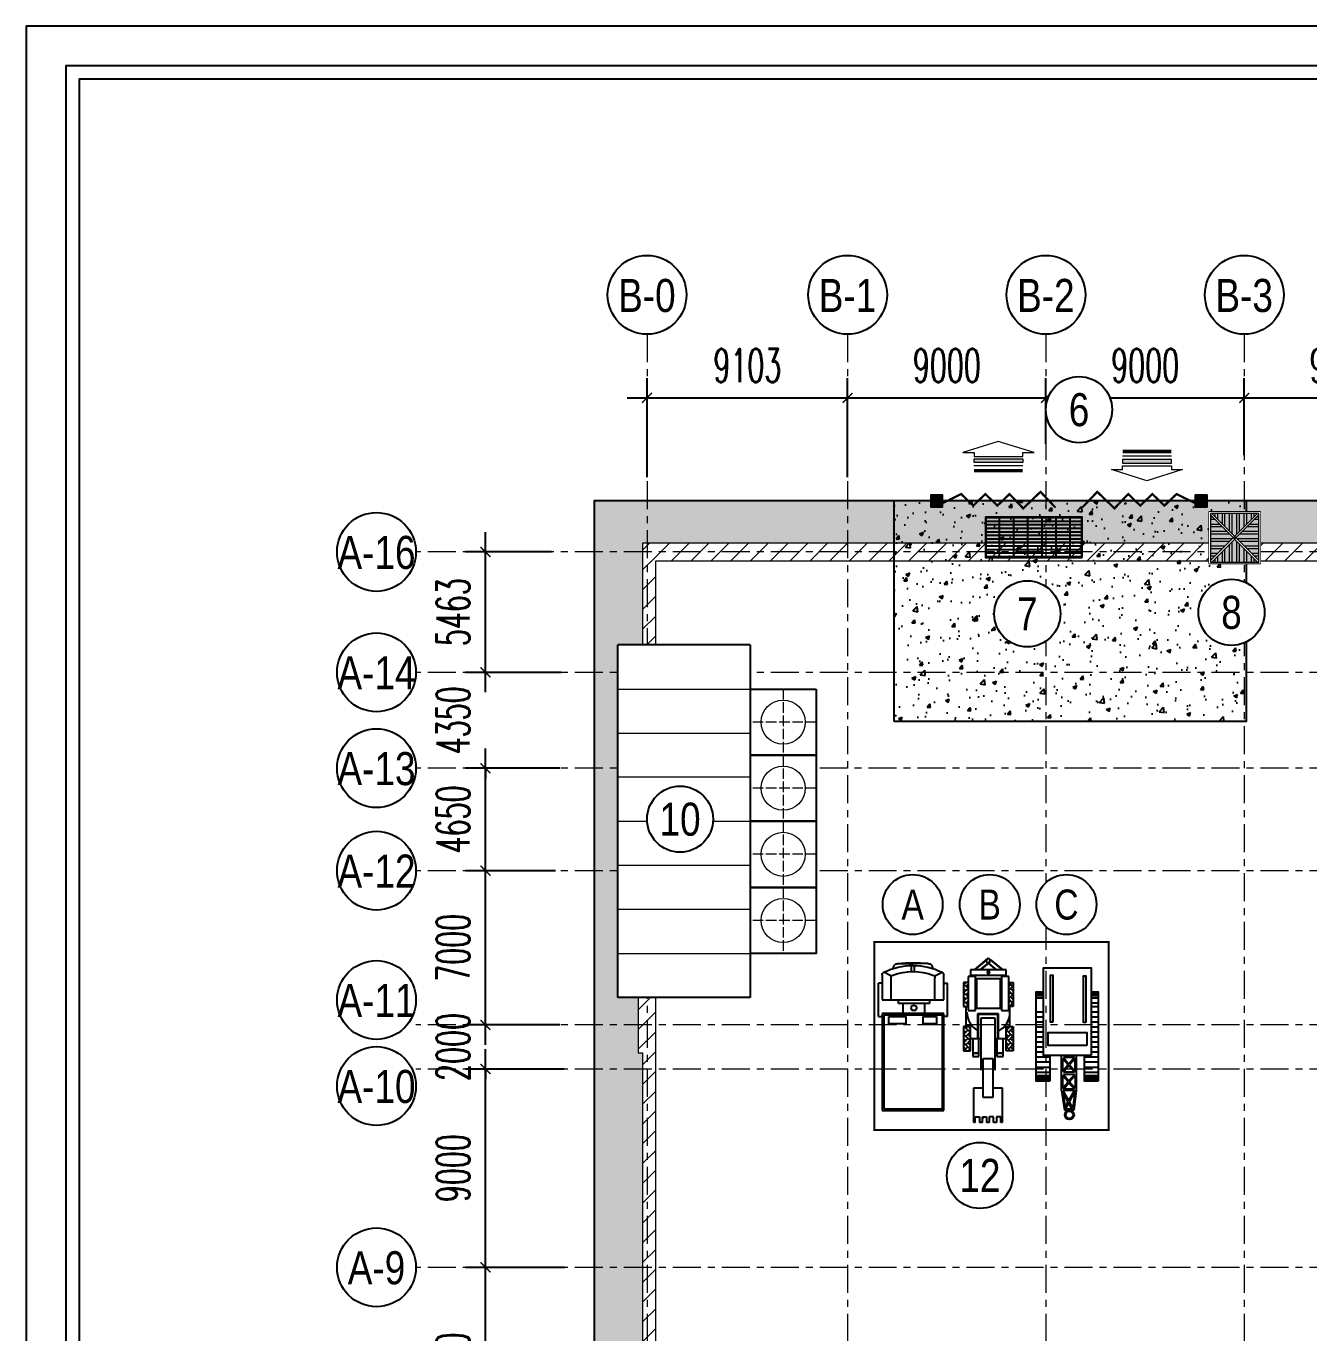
# Model space of a CAD drawing. Header units: millimetres. Extents: x -376071 to 28028791, y -269234 to 29325.
# Drawn here: x -376071 to -317862, y -29973 to 29325 of the extents above; entities that cross this region are included whole.
import ezdxf
from ezdxf.enums import TextEntityAlignment as Align

# ---------------------------------------------------------------- set-up
doc = ezdxf.new("R2010")
doc.units = ezdxf.units.MM
doc.header["$LTSCALE"] = 100
doc.set_wipeout_variables(frame=1)
for name, pattern in [('ACAD_ISO04W100', [30, 24, -3, 0, -3]), ('AUR_Grid Line', [22.225, 12.7, -3.175, 3.175, -3.175]), ('AUR_Hidden', [3.75, 2.5, -1.25]), ('HIDDEN', [0.375, 0.25, -0.125])]:
    doc.linetypes.add(name, pattern=pattern)
doc.layers.add('0 T KY HIEU', color=255, linetype='Continuous', lineweight=9)
doc.layers.add('01. TEXT NOI DUNG', color=7, linetype='Continuous')
doc.styles.add('Arial 0.8', font='arial_0.ttf', dxfattribs={"width": 0.8, "height": 250})
doc.styles.add('DIM', font='vnsimli.shx', dxfattribs={"width": 0.6})
doc.linetypes.add('FENCELINE2', pattern='A,0.25,-0.1,[132,ltypeshp.shx,S=0.1,R=0,X=-0.1,Y=0],-0.1,1', length=1.45)
doc.dimstyles.new('1-100 (x6)', dxfattribs={"dimscale": 600, "dimtxt": 2.5, "dimasz": 0.75, "dimexe": 1.5, "dimexo": 1, "dimgap": 1.2, "dimtad": 1, "dimtoh": 1, "dimdec": 0, "dimzin": 0, "dimdsep": 46, "dimtxsty": 'DIM', "dimblk": 'ARCHTICK', "dimcen": 0.09, "dimdle": 1.5, "dimclrd": 8, "dimclre": 8, "dimclrt": 7, "dimadec": 0, "dimazin": 0, "dimtfac": 1, "dimtdec": 0, "dimtix": 1, "dimtofl": 0, "dimtmove": 0, "dimatfit": 3, "dimfxl": 6, "dimfxlon": 1, "dimtolj": 1, "dimtzin": 0, "dimarcsym": 0})
pattern_1 = [(45, (156703.3, 86475), (-449.0128, 449.0128), [])]
pattern_2 = [(90, (0, 0), (-375, 6e-14), []), (90, (-132.6, 132.6), (-375, 6e-14), [])]
pattern_3 = [(90, (0, 0), (-375, 6e-14), []), (90, (-132.6, 132.6), (-375, 6e-14), [])]
pattern_4 = [(0, (0, 0), (1e-13, 375), []), (0, (132.6, 132.6), (1e-13, 375), [])]

# ---------------------------------------------------------------- blocks, each defined once
blk = doc.blocks.new('_ArchTick')
at = {"color": 0, "linetype": 'ByBlock', "const_width": 0.15}
blk.add_lwpolyline([(-0.5, -0.5), (0.5, 0.5)], dxfattribs=at)
blk = doc.blocks.new('*D104')
at = {"color": 8, "lineweight": -2, "transparency": 16777216}
for p, q in [((-7332, 49575), (-7332, 60375)), ((-3732, 59475), (-8232, 59475)), ((-3732, 50475), (-8232, 50475))]:
    blk.add_line(p, q, dxfattribs=at)
at = {"layer": 'Defpoints', "color": 0, "lineweight": 0, "transparency": 16777216}
for p in [(-7332, 59475), (-3012, 59475), (-2910, 50475)]:
    blk.add_point(p, dxfattribs=at)
at = {"color": 8, "lineweight": -2, "transparency": 16777216, "xscale": 450, "yscale": 450, "zscale": 450}
for p, rotation in [((-7332, 59475), 90), ((-7332, 50475), 270)]:
    blk.add_blockref('_ArchTick', p, dxfattribs=dict(at, rotation=rotation))
at = {"color": 7, "transparency": 16777216, "insert": (-8802, 54975), "char_height": 1500, "attachment_point": 5, "rotation": 90, "style": 'DIM'}
blk.add_mtext('\\A1;9000', dxfattribs=at)
blk = doc.blocks.new('*D105')
at = {"color": 8, "lineweight": -2, "transparency": 16777216}
for p, q in [((-7332, 58575), (-7332, 69375)), ((-3765, 68475), (-8232, 68475)), ((-3732, 59475), (-8232, 59475))]:
    blk.add_line(p, q, dxfattribs=at)
at = {"layer": 'Defpoints', "color": 0, "lineweight": 0, "transparency": 16777216}
for p in [(-7332, 68475), (-3165, 68475), (-3012, 59475)]:
    blk.add_point(p, dxfattribs=at)
at = {"color": 8, "lineweight": -2, "transparency": 16777216, "xscale": 450, "yscale": 450, "zscale": 450}
for p, rotation in [((-7332, 68475), 90), ((-7332, 59475), 270)]:
    blk.add_blockref('_ArchTick', p, dxfattribs=dict(at, rotation=rotation))
at = {"color": 7, "transparency": 16777216, "insert": (-8802, 63975), "char_height": 1500, "attachment_point": 5, "rotation": 90, "style": 'DIM'}
blk.add_mtext('\\A1;9000', dxfattribs=at)
blk = doc.blocks.new('*D106')
at = {"color": 8, "lineweight": -2, "transparency": 16777216}
for p, q in [((-7332, 70475), (-7332, 70925)), ((-3956, 70475), (-8232, 70475)), ((-3765, 68475), (-8232, 68475)), ((-7332, 68475), (-7332, 68025))]:
    blk.add_line(p, q, dxfattribs=at)
at = {"layer": 'Defpoints', "color": 0, "lineweight": 0, "transparency": 16777216}
for p in [(-7332, 70475), (-3356, 70475), (-3165, 68475)]:
    blk.add_point(p, dxfattribs=at)
at = {"color": 8, "lineweight": -2, "transparency": 16777216, "xscale": 450, "yscale": 450, "zscale": 450}
for p, rotation in [((-7332, 70475), 270), ((-7332, 68475), 90)]:
    blk.add_blockref('_ArchTick', p, dxfattribs=dict(at, rotation=rotation))
at = {"color": 7, "transparency": 16777216, "insert": (-8802, 69475), "char_height": 1500, "attachment_point": 5, "rotation": 90, "style": 'DIM'}
blk.add_mtext('\\A1;2000', dxfattribs=at)
blk = doc.blocks.new('*D107')
at = {"color": 8, "lineweight": -2, "transparency": 16777216}
for p, q in [((-7332, 69575), (-7332, 78375)), ((-4146, 77475), (-8232, 77475)), ((-3956, 70475), (-8232, 70475))]:
    blk.add_line(p, q, dxfattribs=at)
at = {"layer": 'Defpoints', "color": 0, "lineweight": 0, "transparency": 16777216}
for p in [(-7332, 77475), (-3546, 77475), (-3356, 70475)]:
    blk.add_point(p, dxfattribs=at)
at = {"color": 8, "lineweight": -2, "transparency": 16777216, "xscale": 450, "yscale": 450, "zscale": 450}
for p, rotation in [((-7332, 77475), 90), ((-7332, 70475), 270)]:
    blk.add_blockref('_ArchTick', p, dxfattribs=dict(at, rotation=rotation))
at = {"color": 7, "transparency": 16777216, "insert": (-8802, 73975), "char_height": 1500, "attachment_point": 5, "rotation": 90, "style": 'DIM'}
blk.add_mtext('\\A1;7000', dxfattribs=at)
blk = doc.blocks.new('*D108')
at = {"color": 8, "lineweight": -2, "transparency": 16777216}
for p, q in [((-7332, 76575), (-7332, 83025)), ((-3954, 82125), (-8232, 82125)), ((-4146, 77475), (-8232, 77475))]:
    blk.add_line(p, q, dxfattribs=at)
at = {"layer": 'Defpoints', "color": 0, "lineweight": 0, "transparency": 16777216}
for p in [(-7332, 82125), (-3354, 82125), (-3546, 77475)]:
    blk.add_point(p, dxfattribs=at)
at = {"color": 8, "lineweight": -2, "transparency": 16777216, "xscale": 450, "yscale": 450, "zscale": 450}
for p, rotation in [((-7332, 82125), 90), ((-7332, 77475), 270)]:
    blk.add_blockref('_ArchTick', p, dxfattribs=dict(at, rotation=rotation))
at = {"color": 7, "transparency": 16777216, "insert": (-8802, 79800), "char_height": 1500, "attachment_point": 5, "rotation": 90, "style": 'DIM'}
blk.add_mtext('\\A1;4650', dxfattribs=at)
blk = doc.blocks.new('*D109')
at = {"color": 8, "lineweight": -2, "transparency": 16777216}
for p, q in [((-7331, 86475), (-7331, 86925)), ((-3891, 86475), (-8231, 86475)), ((-3954, 82125), (-8231, 82125)), ((-7331, 82125), (-7331, 81675))]:
    blk.add_line(p, q, dxfattribs=at)
at = {"layer": 'Defpoints', "color": 0, "lineweight": 0, "transparency": 16777216}
for p in [(-7331, 86475), (-3291, 86475), (-3354, 82125)]:
    blk.add_point(p, dxfattribs=at)
at = {"color": 8, "lineweight": -2, "transparency": 16777216, "xscale": 450, "yscale": 450, "zscale": 450}
for p, rotation in [((-7331, 86475), 270), ((-7331, 82125), 90)]:
    blk.add_blockref('_ArchTick', p, dxfattribs=dict(at, rotation=rotation))
at = {"color": 7, "transparency": 16777216, "insert": (-8801, 84300), "char_height": 1500, "attachment_point": 5, "rotation": 90, "style": 'DIM'}
blk.add_mtext('\\A1;4350', dxfattribs=at)
blk = doc.blocks.new('*D110')
at = {"color": 8, "lineweight": -2, "transparency": 16777216}
for p, q in [((-7332, 85575), (-7332, 92838)), ((-4336, 91938), (-8232, 91938)), ((-3891, 86475), (-8232, 86475))]:
    blk.add_line(p, q, dxfattribs=at)
at = {"layer": 'Defpoints', "color": 0, "lineweight": 0, "transparency": 16777216}
for p in [(-7332, 91938), (-3736, 91938), (-3291, 86475)]:
    blk.add_point(p, dxfattribs=at)
at = {"color": 8, "lineweight": -2, "transparency": 16777216, "xscale": 450, "yscale": 450, "zscale": 450}
for p, rotation in [((-7332, 91938), 90), ((-7332, 86475), 270)]:
    blk.add_blockref('_ArchTick', p, dxfattribs=dict(at, rotation=rotation))
at = {"color": 7, "transparency": 16777216, "insert": (-8802, 89206), "char_height": 1500, "attachment_point": 5, "rotation": 90, "style": 'DIM'}
blk.add_mtext('\\A1;5463', dxfattribs=at)
blk = doc.blocks.new('*D111')
at = {"color": 8, "lineweight": -2, "transparency": 16777216}
for p, q in [((0, 95330), (0, 99830)), ((9103, 95330), (9103, 99830)), ((-900, 98930), (10003, 98930))]:
    blk.add_line(p, q, dxfattribs=at)
at = {"layer": 'Defpoints', "color": 0, "lineweight": 0, "transparency": 16777216}
for p in [(9103, 98930), (0, 93113), (9103, 93113)]:
    blk.add_point(p, dxfattribs=at)
at = {"color": 8, "lineweight": -2, "transparency": 16777216, "xscale": 450, "yscale": 450, "zscale": 450, "rotation": 180}
blk.add_blockref('_ArchTick', (0, 98930), dxfattribs=at)
at = {"color": 8, "lineweight": -2, "transparency": 16777216, "xscale": 450, "yscale": 450, "zscale": 450}
blk.add_blockref('_ArchTick', (9103, 98930), dxfattribs=at)
at = {"color": 7, "transparency": 16777216, "insert": (4552, 100400), "char_height": 1500, "attachment_point": 5, "style": 'DIM'}
blk.add_mtext('\\A1;9103', dxfattribs=at)
blk = doc.blocks.new('*D112')
at = {"color": 8, "lineweight": -2, "transparency": 16777216}
for p, q in [((9103, 95330), (9103, 99830)), ((18103, 96846), (18103, 99830)), ((8203, 98930), (19003, 98930))]:
    blk.add_line(p, q, dxfattribs=at)
at = {"layer": 'Defpoints', "color": 0, "lineweight": 0, "transparency": 16777216}
for p in [(18103, 98930), (18103, 96246), (9103, 93113)]:
    blk.add_point(p, dxfattribs=at)
at = {"color": 8, "lineweight": -2, "transparency": 16777216, "xscale": 450, "yscale": 450, "zscale": 450, "rotation": 180}
blk.add_blockref('_ArchTick', (9103, 98930), dxfattribs=at)
at = {"color": 8, "lineweight": -2, "transparency": 16777216, "xscale": 450, "yscale": 450, "zscale": 450}
blk.add_blockref('_ArchTick', (18103, 98930), dxfattribs=at)
at = {"color": 7, "transparency": 16777216, "insert": (13603, 100400), "char_height": 1500, "attachment_point": 5, "style": 'DIM'}
blk.add_mtext('\\A1;9000', dxfattribs=at)
blk = doc.blocks.new('*D113')
at = {"color": 8, "lineweight": -2, "transparency": 16777216}
for p, q in [((18103, 96846), (18103, 99830)), ((27103, 96328), (27103, 99830)), ((17203, 98930), (28003, 98930))]:
    blk.add_line(p, q, dxfattribs=at)
at = {"layer": 'Defpoints', "color": 0, "lineweight": 0, "transparency": 16777216}
for p in [(27103, 98930), (18103, 96246), (27103, 95728)]:
    blk.add_point(p, dxfattribs=at)
at = {"color": 8, "lineweight": -2, "transparency": 16777216, "xscale": 450, "yscale": 450, "zscale": 450, "rotation": 180}
blk.add_blockref('_ArchTick', (18103, 98930), dxfattribs=at)
at = {"color": 8, "lineweight": -2, "transparency": 16777216, "xscale": 450, "yscale": 450, "zscale": 450}
blk.add_blockref('_ArchTick', (27103, 98930), dxfattribs=at)
at = {"color": 7, "transparency": 16777216, "insert": (22603, 100400), "char_height": 1500, "attachment_point": 5, "style": 'DIM'}
blk.add_mtext('\\A1;9000', dxfattribs=at)
blk = doc.blocks.new('*D114')
at = {"color": 8, "lineweight": -2, "transparency": 16777216}
for p, q in [((27103, 96328), (27103, 99830)), ((36103, 96328), (36103, 99830)), ((26203, 98930), (37003, 98930))]:
    blk.add_line(p, q, dxfattribs=at)
at = {"layer": 'Defpoints', "color": 0, "lineweight": 0, "transparency": 16777216}
for p in [(36103, 98930), (27103, 95728), (36103, 95728)]:
    blk.add_point(p, dxfattribs=at)
at = {"color": 8, "lineweight": -2, "transparency": 16777216, "xscale": 450, "yscale": 450, "zscale": 450, "rotation": 180}
blk.add_blockref('_ArchTick', (27103, 98930), dxfattribs=at)
at = {"color": 8, "lineweight": -2, "transparency": 16777216, "xscale": 450, "yscale": 450, "zscale": 450}
blk.add_blockref('_ArchTick', (36103, 98930), dxfattribs=at)
at = {"color": 7, "transparency": 16777216, "insert": (31603, 100400), "char_height": 1500, "attachment_point": 5, "style": 'DIM'}
blk.add_mtext('\\A1;9000', dxfattribs=at)
blk = doc.blocks.new('MB TV')
at = {"lineweight": 0}
h = blk.add_hatch(dxfattribs=at)
h.set_pattern_fill('ANSI31', color=8, scale=200, style=0)
h.set_pattern_definition(pattern_1)
h.paths.add_polyline_path([(400, 86013), (400, 92334), (-200, 92334), (-200, 86013)], flags=0)
h = blk.add_hatch(dxfattribs=at)
h.set_pattern_fill('ANSI31', color=8, scale=200, style=0)
h.set_pattern_definition(pattern_1)
h.paths.add_polyline_path([(22140, 91534), (36702, 91534), (36702, 92334), (400, 92334), (400, 91534), (13500, 91534)], flags=0)
h = blk.add_hatch(dxfattribs=at)
h.set_pattern_fill('ANSI31', color=8, scale=200, style=0)
h.set_pattern_definition(pattern_1)
h.paths.add_polyline_path([(-400, 69213), (400, 69213), (400, 86013), (-400, 86013), (-400, 80507)], flags=0)
h = blk.add_hatch(dxfattribs=at)
h.set_pattern_fill('ANSI31', color=8, scale=200, style=0)
h.set_pattern_definition(pattern_1)
h.paths.add_polyline_path([(400, 21808), (400, 69213), (-200, 69213), (-200, 21808)], flags=0)
at = {"color": 7, "lineweight": 5}
for points in [[(162399, -197), (166403, 3808), (166403, 46446), (166603, 46446), (166603, 77253), (166403, 77253), (166403, 92134), (36702, 92134), (36702, 92334), (-200, 92334), (-200, 86013), (-400, 86013), (-400, 69213), (-200, 69213), (-200, 21808), (28202, 21808), (28202, 21608), (52834, 21608), (55600, 18842), (55600, -197)], [(56400, 403), (56400, 19174), (53166, 22408), (400, 22408), (400, 91534), (165803, 91534), (165803, 4056), (162151, 403)]]:
    blk.add_lwpolyline(points, close=True, dxfattribs=at)
blk = doc.blocks.new('fsdfsdfsf')
at = {"linetype": 'Continuous', "ltscale": 10}
h = blk.add_hatch(dxfattribs=at)
h.set_pattern_fill('GRATE', color=8, scale=7000, style=0)
h.set_pattern_definition([(9e-14, (-556288.43, 1606329.62), (-3e-13, 218.75), []), (90, (-556288.4, 1606329.6), (-875, -1e-12), [])])
h.paths.add_polyline_path([(-345248, 915482), (-345248, 913041), (-339307, 913041), (-339307, 915482)])
at = {"color": 150}
for points in [[(-345277, 915511), (-345277, 913011), (-339277, 913011), (-339277, 915511)], [(-345248, 915482), (-345248, 913041), (-339307, 913041), (-339307, 915482)]]:
    blk.add_lwpolyline(points, close=True, dxfattribs=at)
blk = doc.blocks.new('T MUI TEN GATE')
at = {"layer": '0 T KY HIEU', "ltscale": 2000, "true_color": 0xff0505}
blk.add_hatch(color=1, dxfattribs=at).paths.add_polyline_path([(374812, 297915), (374812, 298224), (378999, 298224), (378999, 297915)])
at = {"layer": '0 T KY HIEU', "color": 1, "ltscale": 60, "true_color": 0xff0505}
blk.add_line((374812, 298517), (379013, 298517), dxfattribs=at)
at = {"layer": '0 T KY HIEU', "color": 1, "ltscale": 60, "true_color": 0xff0505, "const_width": 311}
blk.add_lwpolyline([(374812, 298925), (379010, 298925)], dxfattribs=at)
at = {"layer": '0 T KY HIEU', "color": 1, "ltscale": 2000, "true_color": 0xff0505}
for points in [[(373843, 297367), (376912, 296411), (379969, 297367), (378999, 297367), (378999, 297704), (374812, 297704), (374812, 297367), (373843, 297367)], [(374812, 297915), (374812, 298224), (378999, 298224), (378999, 297915), (374812, 297915)]]:
    blk.add_lwpolyline(points, dxfattribs=at)
blk = doc.blocks.new('T P BAO VE')
at = {"color": 7, "lineweight": 0}
blk.add_lwpolyline([(-1325, 425), (1325, 425), (1325, 3075), (-1325, 3075)], close=True, dxfattribs=at)
at = {"lineweight": 0}
blk.add_wipeout([(-1325, 425), (1325, 425), (1325, 3075), (-1325, 3075)], dxfattribs=at)
h = blk.add_hatch(dxfattribs=at)
h.set_pattern_fill('STEEL', color=8, scale=3000, angle=315, style=0)
h.set_pattern_definition([(0, (0, 0), (1e-13, 375), []), (0, (132.6, 132.6), (1e-13, 375), [])])
h.paths.add_polyline_path([(71, 1750), (1250, 571), (1250, 2929)])
h.paths.add_polyline_path([(-1250, 2929), (-1250, 571), (-71, 1750)])
h = blk.add_hatch(color=4, dxfattribs=at)
h.set_gradient(color1=(153, 0, 0), one_color=1, tint=1, name='CURVED')
h.paths.add_polyline_path([(-1250, 2929), (-1250, 571), (-71, 1750)])
h = blk.add_hatch(dxfattribs=at)
h.set_pattern_fill('STEEL', color=8, scale=3000, angle=315, style=0)
h.set_pattern_definition(pattern_4)
h.paths.add_polyline_path([(71, 1750), (1250, 571), (1250, 2929)])
h.paths.add_polyline_path([(-1250, 2929), (-1250, 571), (-71, 1750)])
h = blk.add_hatch(dxfattribs=at)
h.set_pattern_fill('STEEL', color=8, scale=3000, angle=315, style=0)
h.set_pattern_definition(pattern_4)
h.paths.add_polyline_path([(71, 1750), (1250, 571), (1250, 2929)])
h.paths.add_polyline_path([(-1250, 2929), (-1250, 571), (-71, 1750)])
h = blk.add_hatch(dxfattribs=at)
h.set_pattern_fill('STEEL', color=8, scale=3000, angle=45, style=0)
h.set_pattern_definition(pattern_2)
h.paths.add_polyline_path([(0, 1821), (1179, 3000), (-1179, 3000)])
h = blk.add_hatch(color=4, dxfattribs=at)
h.set_gradient(color1=(153, 0, 0), one_color=1, tint=1, name='CURVED')
h.paths.add_polyline_path([(1179, 3000), (-1179, 3000), (0, 1821)])
h = blk.add_hatch(dxfattribs=at)
h.set_pattern_fill('STEEL', color=8, scale=3000, angle=45, style=0)
h.set_pattern_definition(pattern_3)
h.paths.add_polyline_path([(0, 1821), (1179, 3000), (-1179, 3000)])
h = blk.add_hatch(dxfattribs=at)
h.set_pattern_fill('STEEL', color=8, scale=3000, angle=45, style=0)
h.set_pattern_definition(pattern_3)
h.paths.add_polyline_path([(0, 1821), (1179, 3000), (-1179, 3000)])
h = blk.add_hatch(color=4, dxfattribs=at)
h.set_gradient(color1=(153, 0, 0), one_color=1, tint=1, name='CURVED')
h.paths.add_polyline_path([(1250, 2929), (71, 1750), (1250, 571)])
h = blk.add_hatch(dxfattribs=at)
h.set_pattern_fill('STEEL', color=8, scale=3000, angle=45, style=0)
h.set_pattern_definition(pattern_2)
h.paths.add_polyline_path([(-1179, 500), (1179, 500), (0, 1679)])
h = blk.add_hatch(color=4, dxfattribs=at)
h.set_gradient(color1=(153, 0, 0), one_color=1, tint=1, name='CURVED')
h.paths.add_polyline_path([(0, 1679), (-1179, 500), (1179, 500)])
h = blk.add_hatch(dxfattribs=at)
h.set_pattern_fill('STEEL', color=8, scale=3000, angle=45, style=0)
h.set_pattern_definition(pattern_3)
h.paths.add_polyline_path([(-1179, 500), (1179, 500), (0, 1679)])
h = blk.add_hatch(dxfattribs=at)
h.set_pattern_fill('STEEL', color=8, scale=3000, angle=45, style=0)
h.set_pattern_definition(pattern_3)
h.paths.add_polyline_path([(-1179, 500), (1179, 500), (0, 1679)])
at = {"color": 7, "lineweight": 0}
for p, q in [((1179, 3000), (-1250, 571)), ((1179, 3000), (-1250, 571)), ((1179, 3000), (-1250, 571)), ((-1250, 2929), (1179, 500)), ((-1250, 2929), (1179, 500)), ((-1250, 2929), (1179, 500)), ((-1179, 3000), (1250, 571)), ((-1179, 3000), (1250, 571)), ((-1179, 3000), (1250, 571)), ((1250, 2929), (-1179, 500)), ((1250, 2929), (-1179, 500)), ((1250, 2929), (-1179, 500))]:
    blk.add_line(p, q, dxfattribs=at)
at = {"color": 8, "lineweight": 0}
for p, q in [((-71, 1750), (71, 1750)), ((-71, 1750), (71, 1750)), ((-71, 1750), (71, 1750)), ((0, 1821), (0, 1679)), ((0, 1821), (0, 1679)), ((0, 1821), (0, 1679))]:
    blk.add_line(p, q, dxfattribs=at)
at = {"color": 7, "lineweight": 0}
blk.add_lwpolyline([(-1250, 500), (1250, 500), (1250, 3000), (-1250, 3000)], close=True, dxfattribs=at)
blk.add_lwpolyline([(-1250, 500), (1250, 500), (1250, 3000), (-1250, 3000)], close=True, dxfattribs=at)
blk.add_lwpolyline([(-1250, 500), (1250, 500), (1250, 3000), (-1250, 3000)], close=True, dxfattribs=at)
blk = doc.blocks.new('Cong ra vao')
at = {"linetype": 'Continuous', "true_color": 0xff0505}
for points in [[(29059, -31148), (28521, -31148), (28521, -31686), (29059, -31686)], [(41060, -31148), (40521, -31148), (40521, -31686), (41060, -31686)]]:
    blk.add_hatch(color=1, dxfattribs=at).paths.add_polyline_path(points)
at = {"color": 1, "linetype": 'Continuous', "true_color": 0xff0505, "elevation": 0}
for points in [[(29059, -31148), (28521, -31148), (28521, -31686), (29059, -31686)], [(28521, -31686), (29059, -31686), (29059, -31148), (28521, -31148)], [(41060, -31148), (40521, -31148), (40521, -31686), (41060, -31686)], [(40521, -31686), (41060, -31686), (41060, -31148), (40521, -31148)]]:
    blk.add_lwpolyline(points, close=True, dxfattribs=at)
at = {"color": 1, "linetype": 'Continuous', "true_color": 0xff0505, "const_width": 100, "elevation": 0}
for points in [[(29059, -31516), (29904, -31104), (30452, -31629), (31000, -31104), (31548, -31629), (32096, -31104), (32718, -31754), (33502, -31003), (34184, -31716), (34184, -31716), (34184, -31716), (34184, -31716), (34184, -31716)], [(40521, -31516), (39677, -31104), (39128, -31629), (38580, -31104), (38032, -31629), (37484, -31104), (36862, -31754), (36078, -31003), (35396, -31716), (35396, -31716), (35396, -31716), (35396, -31716), (35396, -31716)]]:
    blk.add_lwpolyline(points, dxfattribs=at)
at = {"yscale": 0.527888848040613, "zscale": 0.527888848040613}
for p, xscale, rotation in [((230556, 127757), 0.527888848040613, 180.0000000000003), ((237300, -186971), -0.527888848040613, 359.9999999999997)]:
    blk.add_blockref('T MUI TEN GATE', p, dxfattribs=dict(at, xscale=xscale, rotation=rotation))
at = {"color": 7, "xscale": 0.7333333226576169, "yscale": 0.7333333226576169, "zscale": 0.7333333226576169, "rotation": 180.0000000000017}
blk.add_blockref('fsdfsdfsf', (-217803, 637393, 0), dxfattribs=at)
at = {"xscale": 0.8819090608653201, "yscale": 0.8819090608653201, "zscale": 0.8819090608653201, "rotation": 270}
blk.add_blockref('T P BAO VE', (40772, -33086, 0), dxfattribs=at)
blk = doc.blocks.new('cong hang rao')
at = {"color": 5, "linetype": 'FENCELINE2', "ltscale": 50}
blk.add_lwpolyline([(168606, 94253), (-2398, 94253), (-2398, 19604), (53600, 19608), (53602, -2400), (168606, -2400)], close=True, dxfattribs=at)
blk.add_blockref('Cong ra vao', (-15648, 125670, 0))
blk = doc.blocks.new('xilo1')
at = {"color": 177, "true_color": 0x293189}
blk.add_wipeout([(-134061, -557802), (-122061, -557802), (-122061, -560802), (-134061, -560802)], dxfattribs=at).translate(0, 0, 2472)
at = {"color": 177, "linetype": 'ACAD_ISO04W100', "lineweight": 0, "ltscale": 0.2, "true_color": 0x293189}
for p, q in [((-132561, -557802, 2472), (-132561, -560802, 2472)), ((-129561, -557802, 2472), (-129561, -560802, 2472)), ((-126561, -557802, 2472), (-126561, -560802, 2472)), ((-123561, -557802, 2472), (-123561, -560802, 2472)), ((-134061, -559302, 2472), (-131061, -559302, 2472)), ((-131061, -559302, 2472), (-128061, -559302, 2472)), ((-128061, -559302, 2472), (-125061, -559302, 2472)), ((-125061, -559302, 2472), (-122061, -559302, 2472))]:
    blk.add_line(p, q, dxfattribs=at)
at = {"color": 177, "true_color": 0x293189, "elevation": 2472}
for points in [[(-134061, -557802), (-131061, -557802), (-131061, -560802), (-134061, -560802)], [(-131061, -557802), (-128061, -557802), (-128061, -560802), (-131061, -560802)], [(-128061, -557802), (-125061, -557802), (-125061, -560802), (-128061, -560802)], [(-125061, -557802), (-122061, -557802), (-122061, -560802), (-125061, -560802)]]:
    blk.add_lwpolyline(points, close=True, dxfattribs=at)
at = {"color": 177, "lineweight": 0, "true_color": 0x293189}
for centre in [(-132561, -559302, 2472), (-129561, -559302, 2472), (-126561, -559302, 2472), (-123561, -559302, 2472)]:
    blk.add_circle(centre, 1000, dxfattribs=at)
blk = doc.blocks.new('tank01')
at = {"color": 177, "true_color": 0x293189}
blk.add_wipeout([(583540.049, 2323781.844), (583552.819, 2323791.483), (583556.434, 2323786.694), (583543.663, 2323777.055)], dxfattribs=at)
for p, q in [((583540.049, 2323781.844), (583552.819, 2323791.483)), ((583552.819, 2323791.483), (583556.434, 2323786.694)), ((583556.434, 2323786.694), (583543.663, 2323777.055)), ((583540.049, 2323781.844), (583543.663, 2323777.055))]:
    blk.add_line(p, q, dxfattribs=at)
at = {"color": 177, "lineweight": 0, "true_color": 0x293189}
for p, q in [((583554.837, 2323785.489), (583551.223, 2323790.278)), ((583549.626, 2323789.073), (583553.241, 2323784.284)), ((583548.03, 2323787.868), (583551.645, 2323783.079)), ((583550.048, 2323781.874), (583546.434, 2323786.663)), ((583544.838, 2323785.458), (583548.452, 2323780.669)), ((583546.856, 2323779.465), (583543.241, 2323784.253)), ((583545.26, 2323778.26), (583541.645, 2323783.049))]:
    blk.add_line(p, q, dxfattribs=at)
blk = doc.blocks.new('Tagnumber')
blk.add_wipeout([(0, 25), (1.43, 24.96), (2.14, 24.91), (2.62, 24.86), (3.43, 24.76), (4.15, 24.65), (4.7, 24.55), (5.31, 24.43), (5.66, 24.35), (6.31, 24.19), (6.91, 24.02), (7.67, 23.79), (8.54, 23.49), (9.05, 23.31), (9.92, 22.95), (10.71, 22.59), (11.49, 22.2), (12.03, 21.91), (12.62, 21.58), (13.1, 21.29), (13.49, 21.05), (13.87, 20.8), (14.4, 20.44), (14.86, 20.1), (15.43, 19.67), (15.94, 19.26), (16.61, 18.68), (17.25, 18.09), (17.89, 17.46), (18.37, 16.95), (18.94, 16.32), (19.47, 15.69), (19.78, 15.29), (20.08, 14.9), (20.32, 14.57), (20.82, 13.84), (21.14, 13.34), (21.39, 12.94), (21.85, 12.14), (22.06, 11.76), (22.49, 10.92), (22.82, 10.2), (23.01, 9.78), (23.28, 9.1), (23.52, 8.47), (23.71, 7.92), (23.86, 7.48), (24.04, 6.86), (24.23, 6.15), (24.36, 5.62), (24.51, 4.93), (24.63, 4.28), (24.73, 3.64), (24.84, 2.88), (24.91, 2.15), (24.94, 1.68), (24.98, 1.04), (25, 0.42), (25, -0.41), (24.98, -1.11), (24.92, -2), (24.87, -2.59), (24.77, -3.36), (24.64, -4.23), (24.47, -5.12), (24.25, -6.07), (24.06, -6.81), (23.81, -7.64), (23.54, -8.44), (23.12, -9.51), (22.81, -10.23), (22.52, -10.87), (22.11, -11.67), (21.84, -12.16), (21.37, -12.97), (21.05, -13.49), (20.61, -14.16), (20.23, -14.69), (19.81, -15.25), (19.36, -15.82), (18.94, -16.32), (18.49, -16.82), (17.85, -17.5), (17.36, -17.99), (16.75, -18.56), (16.27, -18.99), (15.46, -19.65), (14.89, -20.09), (14.3, -20.51), (13.61, -20.97), (13.01, -21.35), (12.1, -21.88), (11.57, -22.16), (11, -22.45), (10.51, -22.68), (10.01, -22.91), (9.03, -23.31), (8.32, -23.58), (7.57, -23.83), (7, -24), (6.42, -24.16), (5.26, -24.44), (4.35, -24.62), (3.29, -24.78), (2.65, -24.86), (1.79, -24.94), (0.97, -24.98), (0.29, -25), (-0.69, -24.99), (-1.6, -24.95), (-2.51, -24.87), (-3.65, -24.73), (-4.59, -24.58), (-5.62, -24.36), (-6.42, -24.16), (-7.54, -23.84), (-8.3, -23.58), (-9.07, -23.3), (-9.86, -22.97), (-10.55, -22.67), (-11.19, -22.36), (-11.87, -22), (-12.57, -21.61), (-13.41, -21.1), (-14.01, -20.71), (-14.72, -20.21), (-15.27, -19.79), (-15.83, -19.35), (-16.45, -18.82), (-17.01, -18.32), (-17.55, -17.8), (-18.01, -17.34), (-18.4, -16.92), (-19.04, -16.2), (-19.63, -15.48), (-20.21, -14.72), (-20.75, -13.95), (-21.22, -13.21), (-21.74, -12.35), (-22.07, -11.75), (-22.54, -10.81), (-22.77, -10.31), (-23.13, -9.47), (-23.48, -8.58), (-23.8, -7.65), (-24.02, -6.92), (-24.35, -5.65), (-24.53, -4.82), (-24.62, -4.35), (-24.78, -3.33), (-24.84, -2.83), (-24.9, -2.23), (-24.94, -1.7), (-24.97, -1.08), (-25, 0), (-24.99, 0.78), (-24.96, 1.46), (-24.89, 2.34), (-24.81, 3.07), (-24.69, 3.89), (-24.55, 4.73), (-24.33, 5.76), (-24.06, 6.79), (-23.72, 7.88), (-23.44, 8.7), (-23.07, 9.63), (-22.82, 10.2), (-22.5, 10.9), (-22.3, 11.3), (-21.94, 11.98), (-21.66, 12.48), (-21.24, 13.18), (-20.65, 14.09), (-20.19, 14.74), (-19.67, 15.42), (-19.07, 16.17), (-18.66, 16.64), (-18.16, 17.18), (-17.9, 17.45), (-17.48, 17.87), (-17.1, 18.23), (-16.67, 18.63), (-15.72, 19.44), (-15.06, 19.95), (-14.5, 20.36), (-13.89, 20.78), (-13.3, 21.17), (-12.46, 21.67), (-11.64, 22.12), (-10.74, 22.58), (-9.82, 22.99), (-8.74, 23.42), (-7.64, 23.8), (-6.1, 24.24), (-4.78, 24.54), (-3.88, 24.7), (-2.95, 24.82), (-1.33, 24.96), (-0.61, 24.99)])
blk.add_circle((0, 0), 25)
blk = doc.blocks.new('Tag number')
blk.add_blockref('Tagnumber', (0, 0))
at = {"style": 'Arial 0.8', "width": 0.8}
blk.add_attdef('TAGNUMBER', text='', height=25, dxfattribs=at).set_placement((0, 0), align=Align.MIDDLE_CENTER)
blk = doc.blocks.new('FFFFFFFFFFFFFFFFFFFFF')
h = blk.add_hatch()
h.set_pattern_fill('AR-HBONE', color=1, scale=24, angle=51.6221, style=0)
h.set_pattern_definition([(225, (589508.81, 187668.99), (-104.36282, 1e-08), [221.387, -73.79566]), (135, (589456.625, 187616.81), (-104.36282, 1e-08), [221.387, -73.79566])])
h.paths.add_polyline_path([(571054, 157079), (571054, 157685), (571230, 157685), (571230, 157079)])
h.paths.add_polyline_path([(571054, 158182), (571054, 158788), (571157, 158788), (571157, 158182)])
h = blk.add_hatch()
h.set_pattern_fill('AR-HBONE', color=1, scale=24, angle=51.6221, style=0)
h.set_pattern_definition([(315, (553841.01, 187668.99), (104.36282, -1e-08), [221.387, -73.79566]), (45, (553893.19, 187616.81), (104.36282, -1e-08), [221.387, -73.79566])])
h.paths.add_polyline_path([(572296, 157079), (572296, 157685), (572120, 157685), (572120, 157079)])
h.paths.add_polyline_path([(572296, 158182), (572296, 158788), (572193, 158788), (572193, 158182)])
at = {"color": 1}
for p, q in [((569407, 159257, 115), (569787, 159257, 115)), ((569754, 159061, 115), (569754, 159211, 115)), ((570167, 159257, 115), (569787, 159257, 115)), ((569825, 159061, 115), (569825, 159211, 115)), ((571643, 159373, 115), (571315, 159101, 115)), ((571648, 159366, 115), (571328, 159101, 115)), ((571701, 159303, 115), (571457, 159101, 115)), ((571706, 159296, 115), (571470, 159101, 115)), ((571643, 159281, 115), (571865, 159101, 115)), ((571649, 159287, 115), (571878, 159101, 115)), ((571716, 159350, 115), (572023, 159101, 115)), ((571722, 159357, 115), (572036, 159101, 115)), ((569017, 158975, 115), (569017, 158354, 115)), ((569253, 158942, 115), (569057, 159039, 115)), ((569240, 158351, 115), (569240, 158902, 115)), ((570321, 158942, 115), (570517, 159039, 115)), ((570334, 158354, 115), (570334, 158902, 115)), ((570557, 158354, 115), (570557, 158975, 115)), ((571171, 158934, 115), (571171, 158087, 115)), ((571353, 158934, 115), (571171, 158934, 115)), ((571230, 159101, 115), (571230, 158968, 115)), ((572120, 159101, 115), (571230, 159101, 115)), ((571230, 158968, 115), (572120, 158968, 115)), ((571353, 158087, 115), (571353, 158934, 115)), ((571373, 158874, 115), (571373, 158146, 115)), ((571977, 158874, 115), (571373, 158874, 115)), ((571374, 158958, 115), (571374, 158968, 115)), ((571937, 158968, 115), (571937, 158958, 115)), ((571977, 158146, 115), (571977, 158874, 115)), ((572002, 158934, 115), (572002, 158087, 115)), ((572184, 158934, 115), (572002, 158934, 115)), ((572120, 158968, 115), (572120, 159101, 115)), ((572184, 158087, 115), (572184, 158934, 115)), ((569017, 158771, 115), (568925, 158771, 115)), ((568925, 157937, 115), (568925, 158771, 115)), ((570557, 158771, 115), (570654, 158771, 115)), ((570654, 157937, 115), (570654, 158771, 115)), ((571054, 158788, 115), (571054, 158182, 115)), ((571157, 158788, 115), (571054, 158788, 115)), ((572193, 158788, 115), (572296, 158788, 115)), ((572296, 158788, 115), (572296, 158182, 115)), ((573053, 158518, 115), (572870, 158518, 115)), ((574420, 158518, 115), (574243, 158518, 115)), ((569017, 158354, 115), (570557, 158354, 115)), ((569429, 158262, 115), (569429, 158354, 115)), ((570205, 158262, 115), (569429, 158262, 115)), ((569545, 158008, 115), (569545, 158262, 115)), ((570079, 158264, 115), (570079, 158008, 115)), ((570205, 158354, 115), (570205, 158262, 115)), ((571054, 158182, 115), (571157, 158182, 115)), ((571116, 157685, 115), (571116, 158182, 115)), ((572296, 158182, 115), (572193, 158182, 115)), ((572208, 157685, 115), (572208, 158182, 115)), ((573053, 158493, 115), (572870, 158493, 115)), ((573053, 158452, 115), (572870, 158452, 115)), ((573053, 158392, 115), (572870, 158392, 115)), ((574420, 158493, 115), (574243, 158493, 115)), ((574420, 158452, 115), (574243, 158452, 115)), ((574420, 158392, 115), (574243, 158392, 115)), ((574420, 158266, 115), (574243, 158266, 115)), ((568925, 157937, 115), (569018, 157937, 115)), ((570562, 158008, 115), (569020, 158008, 115)), ((569020, 158008, 115), (569020, 155583, 115)), ((570522, 157969, 115), (569059, 157969, 115)), ((569059, 157969, 115), (569059, 155622, 115)), ((569183, 157934, 115), (569613, 157934, 115)), ((569183, 157753, 115), (569183, 157934, 115)), ((569613, 157934, 115), (569613, 157753, 115)), ((570044, 157934, 115), (570374, 157934, 115)), ((570044, 157753, 115), (570044, 157934, 115)), ((570374, 157934, 115), (570374, 157753, 115)), ((570522, 155622, 115), (570522, 157969, 115)), ((570562, 155583, 115), (570562, 158008, 115)), ((570654, 157937, 115), (570562, 157937, 115)), ((571171, 158087, 115), (571353, 158087, 115)), ((571373, 158146, 115), (571977, 158146, 115)), ((571399, 158003, 115), (571399, 157373, 115)), ((571925, 158003, 115), (571399, 158003, 115)), ((571408, 157994, 115), (571408, 157373, 115)), ((571917, 157994, 115), (571408, 157994, 115)), ((571416, 157986, 115), (571416, 157373, 115)), ((571909, 157986, 115), (571416, 157986, 115)), ((571491, 157900, 115), (571834, 157900, 115)), ((571491, 156591, 115), (571491, 157900, 115)), ((571834, 157900, 115), (571834, 156591, 115)), ((571909, 157373, 115), (571909, 157986, 115)), ((571917, 157373, 115), (571917, 157994, 115)), ((571925, 157373, 115), (571925, 158003, 115)), ((572002, 158087, 115), (572184, 158087, 115)), ((573053, 158046, 115), (572870, 158046, 115)), ((573053, 157920, 115), (572870, 157920, 115)), ((574420, 158172, 115), (574243, 158172, 115)), ((574420, 158046, 115), (574243, 158046, 115)), ((574420, 157920, 115), (574243, 157920, 115)), ((569613, 157753, 115), (569183, 157753, 115)), ((570374, 157753, 115), (570044, 157753, 115)), ((571230, 157685, 115), (571054, 157685, 115)), ((571054, 157685, 115), (571054, 157079, 115)), ((571230, 157079, 115), (571230, 157685, 115)), ((572120, 157685, 115), (572296, 157685, 115)), ((572120, 157079, 115), (572120, 157685, 115)), ((572296, 157685, 115), (572296, 157079, 115)), ((573053, 157794, 115), (572870, 157794, 115)), ((573053, 157669, 115), (572870, 157669, 115)), ((573053, 157543, 115), (572870, 157543, 115)), ((574420, 157794, 115), (574243, 157794, 115)), ((574420, 157669, 115), (574243, 157669, 115)), ((574420, 157543, 115), (574243, 157543, 115)), ((571204, 157382, 115), (571491, 157382, 115)), ((571282, 157373, 115), (571282, 156931, 115)), ((571437, 157373, 115), (571282, 157373, 115)), ((571437, 156931, 115), (571437, 157373, 115)), ((571834, 157382, 115), (572120, 157382, 115)), ((571888, 157373, 115), (571888, 156931, 115)), ((572043, 157373, 115), (571888, 157373, 115)), ((572043, 156931, 115), (572043, 157373, 115)), ((573053, 157417, 115), (572870, 157417, 115)), ((573053, 157291, 115), (572870, 157291, 115)), ((574420, 157417, 115), (574243, 157417, 115)), ((574420, 157291, 115), (574243, 157291, 115)), ((571054, 157079, 115), (571230, 157079, 115)), ((571266, 157020, 115), (571449, 157020, 115)), ((571449, 157020, 115), (571266, 157020, 115)), ((571282, 156931, 115), (571437, 156931, 115)), ((571542, 156884, 115), (571782, 156884, 115)), ((571542, 155904, 115), (571542, 156884, 115)), ((571782, 156884, 115), (571782, 155904, 115)), ((571871, 157020, 115), (572055, 157020, 115)), ((572055, 157020, 115), (571871, 157020, 115)), ((571888, 156931, 115), (572043, 156931, 115)), ((572296, 157079, 115), (572120, 157079, 115)), ((573053, 157166, 115), (572870, 157166, 115)), ((573053, 157040, 115), (572870, 157040, 115)), ((573210, 156914, 115), (572870, 156914, 115)), ((573531, 156883, 115), (573667, 156723, 115)), ((573531, 156883, 115), (573531, 156562, 115)), ((573550, 156906, 115), (573687, 156745, 115)), ((573824, 156906, 115), (573550, 156906, 115)), ((573824, 156906, 115), (573687, 156745, 115)), ((573843, 156883, 115), (573706, 156723, 115)), ((574420, 156914, 115), (574081, 156914, 115)), ((574420, 157166, 115), (574243, 157166, 115)), ((574420, 157040, 115), (574243, 157040, 115)), ((573210, 156788, 115), (572870, 156788, 115)), ((573210, 156662, 115), (572870, 156662, 115)), ((573667, 156723, 115), (573531, 156562, 115)), ((573687, 156700, 115), (573550, 156540, 115)), ((573687, 156700, 115), (573824, 156540, 115)), ((573706, 156723, 115), (573843, 156562, 115)), ((574420, 156788, 115), (574081, 156788, 115)), ((574420, 156662, 115), (574081, 156662, 115)), ((573210, 156537, 115), (572870, 156537, 115)), ((573210, 156452, 115), (572870, 156452, 115)), ((573210, 156411, 115), (572870, 156411, 115)), ((573210, 156361, 115), (572870, 156361, 115)), ((573531, 156458, 115), (573531, 156138, 115)), ((573531, 156458, 115), (573667, 156298, 115)), ((573531, 156138, 115), (573667, 156298, 115)), ((573824, 156540, 115), (573550, 156540, 115)), ((573550, 156481, 115), (573687, 156321, 115)), ((573824, 156481, 115), (573550, 156481, 115)), ((573550, 156115, 115), (573687, 156275, 115)), ((573824, 156481, 115), (573687, 156321, 115)), ((573824, 156115, 115), (573687, 156275, 115)), ((573706, 156298, 115), (573843, 156458, 115)), ((573843, 156138, 115), (573706, 156298, 115)), ((574420, 156537, 115), (574081, 156537, 115)), ((574420, 156452, 115), (574081, 156452, 115)), ((574420, 156411, 115), (574081, 156411, 115)), ((574420, 156361, 115), (574081, 156361, 115)), ((571306, 156148, 115), (571542, 156148, 115)), ((571306, 155285, 115), (571306, 156148, 115)), ((571782, 155904, 115), (571542, 155904, 115)), ((571782, 156148, 115), (572018, 156148, 115)), ((572018, 156148, 115), (572018, 155285, 115)), ((573501, 156086, 115), (573579, 155591, 115)), ((573538, 156043, 115), (573597, 155665, 115)), ((573670, 155800, 115), (573538, 156043, 115)), ((573687, 155830, 115), (573548, 156086, 115)), ((573826, 156086, 115), (573548, 156086, 115)), ((573824, 156115, 115), (573550, 156115, 115)), ((573687, 155830, 115), (573826, 156086, 115)), ((573703, 155800, 115), (573838, 156046, 115)), ((573838, 156046, 115), (573788, 155645, 115)), ((573872, 156086, 115), (573810, 155591, 115)), ((573843, 156089, 115), (573843, 156086, 115)), ((569020, 155583, 115), (570562, 155583, 115)), ((569059, 155622, 115), (570522, 155622, 115)), ((573597, 155665, 115), (573670, 155800, 115)), ((573604, 155617, 115), (573687, 155769, 115)), ((573768, 155620, 115), (573687, 155769, 115)), ((573788, 155645, 115), (573703, 155800, 115)), ((571343, 155285, 115), (571306, 155285, 115)), ((571343, 155285, 115), (571343, 155424, 115)), ((571343, 155424, 115), (571448, 155424, 115)), ((571448, 155424, 115), (571448, 155285, 115)), ((571523, 155285, 115), (571448, 155285, 115)), ((571523, 155285, 115), (571523, 155424, 115)), ((571523, 155424, 115), (571628, 155424, 115)), ((571628, 155424, 115), (571628, 155285, 115)), ((571696, 155285, 115), (571628, 155285, 115)), ((571801, 155424, 115), (571696, 155424, 115)), ((571696, 155424, 115), (571696, 155285, 115)), ((571801, 155285, 115), (571801, 155424, 115)), ((571877, 155285, 115), (571801, 155285, 115)), ((571877, 155424, 115), (571877, 155285, 115)), ((571982, 155424, 115), (571877, 155424, 115)), ((571982, 155285, 115), (571982, 155424, 115)), ((572018, 155285, 115), (571982, 155285, 115))]:
    blk.add_line(p, q, dxfattribs=at)
at = {"color": 1, "linetype": 'AUR_Hidden', "ltscale": 3, "const_width": 49.6, "elevation": 115}
blk.add_lwpolyline([(568824, 159798), (568824, 155098), (574684, 155098), (574684, 159798)], close=True, dxfattribs=at)
at = {"color": 1, "elevation": 115}
for points in [[(574243, 156960), (573053, 156960), (573053, 159155), (574243, 159155)], [(573284, 157794), (573226, 157794), (573226, 158964), (573284, 158964)], [(574109, 157781), (574052, 157781), (574052, 158951), (574109, 158951)], [(574140, 157209), (573168, 157209), (573168, 157530), (574140, 157530)]]:
    blk.add_lwpolyline(points, close=True, dxfattribs=at)
for points in [[(573210, 156320), (572870, 156320), (572870, 158550), (573053, 158550)], [(574243, 158550), (574420, 158550), (574420, 156320)], [(573210, 156960), (573210, 156320)], [(573501, 156086), (573501, 156960)], [(573843, 156562), (573843, 156883)], [(573872, 156960), (573872, 156086)], [(574420, 156320), (574081, 156320), (574081, 156960)], [(573843, 156458), (573843, 156138)], [(573843, 156086), (573843, 156086)], [(573810, 155591), (573579, 155591)], [(573768, 155620), (573604, 155617)]]:
    blk.add_lwpolyline(points, dxfattribs=at)
at = {"color": 1}
for radius in [116, 91.1]:
    blk.add_circle((573699, 155475, 115), radius, dxfattribs=at)
at = {"color": 1, "extrusion": (0, 0, -1)}
for centre, major_axis, start_param, end_param in [((569787, 157574, 115), (-1, 1637), -0.462012, 0.462654), ((569407, 159149, 115), (0, 108), 4.601068, 6.28371), ((569787, 155869, 115), (-1, 3409), -0.111412, 0.112012), ((570167, 159149, 115), (0, 108), 0.000189, 1.682832), ((569089, 158975, 115), (-0.2, 71.8), -1.568471, -0.460008), ((569312, 158902, 115), (0, 71.8), 4.712261, 5.915964), ((569787, 157666, 115), (0, 1395), -0.366749, 0.367437), ((570262, 158902, 115), (-0.2, 71.8), 0.369391, 1.573094), ((570485, 158975, 115), (0.1, 71.8), 0.461533, 1.569996), ((569810, 158149, 115), (-0.1, 68.2), -1.57003, 4.713155)]:
    blk.add_ellipse(centre, major_axis=major_axis, ratio=1, start_param=start_param, end_param=end_param, dxfattribs=at)
at = {"color": 1}
for centre, major_axis, start_param, end_param in [((571668, 159332, 115), (-45.9, 23.6), -1.096162, 2.04543), ((571668, 159332, 115), (-45.9, 23.6), 2.04543, 5.187023), ((571677, 159037, 115), (-21.9, 21.9), -0.785398, 2.356194), ((571677, 159037, 115), (-21.9, 21.9), 2.356194, 5.497787), ((571675, 158043, 115), (-476, 249), 0.482653, 1.514958), ((571675, 158043, 115), (-477, 249), 2.535827, 3.622424), ((571881, 155119, 115), (-388, 221), -0.232044, -0.125103)]:
    blk.add_ellipse(centre, major_axis=major_axis, ratio=1, start_param=start_param, end_param=end_param, dxfattribs=at)
at = {"xscale": 30, "yscale": 30, "zscale": 30}
for p, values in [((569780, 160734, -22), {'TAGNUMBER': 'A'}), ((571707, 160734, -22), {'TAGNUMBER': 'B'}), ((573625, 160734, -22), {'TAGNUMBER': 'C'})]:
    blk.add_blockref('Tag number', p, dxfattribs=at).add_auto_attribs(values)
blk = doc.blocks.new('Khung A3 COR3')
at = {"ltscale": 2000}
for points in [[(420, 0), (420, 297), (0, 297), (0, 0)], [(417, 3), (417, 294), (3, 294), (3, 3)], [(365, 4), (365, 293), (4, 293), (4, 4)]]:
    blk.add_lwpolyline(points, close=True, dxfattribs=at)
at = {"style": 'Arial 0.8', "width": 0.8}
blk.add_attdef('TENBANVE_001', (387.896, 33.5), '', height=2.5, dxfattribs=at)
blk.add_attdef('SOHIEU', text='', height=2.5, dxfattribs=at).set_placement((391, 7.25), align=Align.MIDDLE_CENTER)
blk = doc.blocks.new('GRID')
at = {"color": 8, "linetype": 'AUR_Grid Line', "lineweight": 0}
for p, q in [((0, 101816.4), (0, -11839.9)), ((9103.2, 101816.4), (9103.2, -11839.9)), ((18103.3, 101816.4), (18103.3, -11839.9)), ((27103.3, 101816.4), (27103.3, -11839.9)), ((175793.1, 91938), (-10486.6, 91938)), ((175793.1, 86475), (-10486.6, 86475)), ((175792.1, 82125.2), (-10487.6, 82125.2)), ((175793.1, 77475), (-10486.6, 77475)), ((175793.1, 70475), (-10486.6, 70475)), ((175793.1, 68475), (-10486.6, 68475)), ((175793.1, 59475), (-10486.6, 59475))]:
    blk.add_line(p, q, dxfattribs=at)
at = {"color": 7}
for centre in [(0, 103604.8), (9103.2, 103604.8), (18103.3, 103604.8), (27103.3, 103604.8), (-12275, 91938), (-12275, 86475), (-12275, 82126.2), (-12275, 77475), (-12275, 71606.7), (-12275, 67701.7), (-12275, 59475)]:
    blk.add_circle(centre, 1788.4, dxfattribs=at)
at = {"layer": '01. TEXT NOI DUNG', "color": 7, "char_height": 1500, "attachment_point": 2, "line_spacing_factor": 0.968573, "style": 'Arial 0.8'}
for s, insert, width in [('B-0', (-6.1, 104328.5), 3132), ('B-1', (9097, 104328.5), 3132), ('B-2', (18097.2, 104328.5), 3132), ('B-3', (27097.2, 104328.5), 3132), ('A-16', (-12276.3, 92669.1), 4248), ('A-14', (-12276.3, 87206.1), 4248), ('A-13', (-12276.3, 82857.2), 4248), ('A-12', (-12276.3, 78206.1), 4248), ('A-11', (-12276.3, 72337.8), 4248), ('A-10', (-12276.3, 68432.8), 4248), ('A-9', (-12276.3, 60206.1), 3132)]:
    blk.add_mtext(s, dxfattribs=dict(at, insert=insert, width=width))
dim = blk.add_linear_dim(base=(9103.2, 98930), p1=(0, 93112.9), p2=(9103.2, 93112.9), dimstyle='1-100 (x6)')
dim.commit()
dim.dimension.update_dxf_attribs({"geometry": '*D111', "text_midpoint": (4551.6, 100400)})
for base, p1, p2, picture, middle in [((18103.3, 98930), (9103.2, 93112.9), (18103.3, 96245.8), '*D112', (13603.2, 100400)), ((27103.3, 98930), (18103.3, 96245.8), (27103.3, 95728.1), '*D113', (22603.3, 100400)), ((36103.3, 98930), (27103.3, 95728.1), (36103.3, 95728.1), '*D114', (31603.3, 100400))]:
    dim = blk.add_linear_dim(base=base, p1=p1, p2=p2, dimstyle='1-100 (x6)', override={"dimtmove": 1})
    dim.commit()
    dim.dimension.update_dxf_attribs({"geometry": picture, "text_midpoint": middle})
for base, p1, p2, picture, middle in [((-7331.8, 91938), (-3291.5, 86475), (-3736.5, 91938), '*D110', (-8801.8, 89206.5)), ((-7330.8, 86475), (-3354, 82125.2), (-3291.5, 86475), '*D109', (-8800.8, 84300.1)), ((-7331.8, 82125.2), (-3545.8, 77475), (-3354, 82125.2), '*D108', (-8801.8, 79800.1)), ((-7331.8, 77475), (-3355.9, 70475), (-3545.8, 77475), '*D107', (-8801.8, 73975)), ((-7331.8, 70475), (-3165.2, 68475), (-3355.9, 70475), '*D106', (-8801.8, 69475)), ((-7331.8, 68475), (-3011.6, 59475), (-3165.2, 68475), '*D105', (-8801.8, 63975)), ((-7331.8, 59475), (-2910.3, 50475), (-3011.6, 59475), '*D104', (-8801.8, 54975))]:
    dim = blk.add_linear_dim(base=base, p1=p1, p2=p2, angle=90, dimstyle='1-100 (x6)', override={"dimtmove": 1})
    dim.commit()
    dim.dimension.update_dxf_attribs({"geometry": picture, "text_midpoint": middle})

msp = doc.modelspace()

# ---------------------------------------------------------------- hatches: boundary and pattern name
h = msp.add_hatch()
h.set_pattern_fill('AR-HBONE', color=8, scale=10)
h.set_pattern_definition([(45, (-434445.5, 199586.2), (1e-13, 1436.841), [3048, -1016]), (135, (-433727.1, 200304.7), (1e-13, 1436.841), [3048, -1016])])
h.paths.add_polyline_path([(-185480, -86671.5), (-181475.8, -82667.4), (-181475.8, -40028.9), (-181275.8, -40028.9), (-181275.8, -9221.5), (-181475.8, -9221.5), (-181475.8, 5659.3), (-311177.5, 5659.3), (-311177.5, 5859.3), (-348079.1, 5859.3), (-348079.1, -461.5), (-348279.1, -461.5), (-348279.1, -17261.5), (-348079.1, -17261.5), (-348079.1, -64667), (-319677.2, -64667), (-319677.2, -64867), (-295044.8, -64867), (-292279.1, -67632.7), (-292279.1, -86671.5)], flags=16)
h.paths.add_polyline_path([(-179273.6, 7778.5), (-350277.5, 7778.5), (-350277.5, -66871.2), (-294279.2, -66866.7), (-294276.8, -88875.2), (-179273.6, -88875.2)])
h = msp.add_hatch()
h.set_pattern_fill('AR-CONC', color=1, scale=10)
h.set_pattern_definition([(50, (-287845.7, 276239.9), (1821.847, -159.391), [190.5, -2095.5]), (355, (-287845.7, 276239.9), (-352.434, 1910.568), [152.4, -1676.406]), (100.45144, (-287693.9, 276226.6), (1469.412, 1751.178), [161.9, -1780.902]), (46.1842, (-287845.7, 276747.9), (2710.79, -420.423), [285.75, -3143.25]), (96.6356, (-287619.8, 276712.8), (2374.041, 2474.261), [242.85, -2671.356]), (351.1842, (-287845.7, 276748), (2374.04, 2474.26), [228.6, -2514.597]), (21, (-287591.7, 276620.9), (1516.144, -1022.652), [190.5, -2095.5]), (326, (-287591.7, 276620.9), (618.02, 1841.88), [152.4, -1676.4]), (71.45144, (-287465.3, 276535.7), (2134.164, 819.228), [161.9, -1780.899]), (37.5, (-287845.7, 276239.9), (30.886, 845.5504), [0, -1656.08, 0, -1701.8, 0, -1682.75]), (7.5, (-287845.7, 276239.9), (668.1966, 1001.8057), [0, -970.28, 0, -1617.98, 0, -641.35]), (327.5, (-288412.1, 276239.9), (1355.906, -57.2874), [0, -635, 0, -1981.2, 0, -2628.9]), (317.5, (-288666.1, 276239.9), (1481.292, 254.265), [0, -825.5, 0, -1315.72, 0, -1866.9])])
h.paths.add_polyline_path([(-336696.5, -2221.5), (-320696.5, -2221.5), (-320696.5, 7778.5), (-336696.5, 7778.5)])

# ---------------------------------------------------------------- linework, layer by layer
at = {"color": 1}
msp.add_lwpolyline([(-336696.5, -2221.5), (-320696.5, -2221.5), (-320696.5, 7778.5), (-336696.5, 7778.5)], close=True, dxfattribs=at)

# ---------------------------------------------------------------- block references
for name in ['GRID', 'MB TV']:
    msp.add_blockref(name, (-347895, -86475))

# ---------------------------------------------------------------- next in the draw order: block references
at = {"linetype": 'Continuous'}
msp.add_blockref('cong hang rao', (-347895, -86475), dxfattribs=at)

# ---------------------------------------------------------------- next in the draw order: block references
at = {"xscale": 0.9999739907798362, "yscale": 0.9999740719906094, "zscale": 0.9999739250811217, "rotation": 270.0000016458916}
msp.add_blockref('xilo1', (217568, -134815.3, -2471.7), dxfattribs=at)
at = {"xscale": 1.8144, "yscale": 1.8144, "zscale": 1.8144}
msp.add_blockref('FFFFFFFFFFFFFFFFFFFFF', (-1369649.5, -302172.5, -208.4), dxfattribs=at)

# ---------------------------------------------------------------- next in the draw order: block references
at = {"xscale": 999.9999999999977, "yscale": 999.9999999999977, "zscale": 999.9999999999977, "rotation": 232.9548993539203}
msp.add_blockref('tank01', (-1503546615.8, 1865707702.3, 0), dxfattribs=at)

# ---------------------------------------------------------------- next in the draw order: block references
at = {"xscale": 600, "yscale": 600, "zscale": 600}
msp.add_blockref('Khung A3 COR3', (-376070.6, -148875.2, -3.5), dxfattribs=at)

# ---------------------------------------------------------------- next in the draw order: block references
at = {"xscale": 60, "yscale": 60, "zscale": 60}
for p, values in [((-328291.7, 11921.5, -43.2), {'TAGNUMBER': '6'}), ((-330636.3, 2656.4, -43.2), {'TAGNUMBER': '7'}), ((-321373.8, 2721.8, -43.2), {'TAGNUMBER': '8'}), ((-346395.1, -6662.6, -43.2), {'TAGNUMBER': '10'}), ((-332789.2, -22829.2, -43.2), {'TAGNUMBER': '12'})]:
    msp.add_blockref('Tag number', p, dxfattribs=at).add_auto_attribs(values)

doc.saveas('drawing.dxf')
